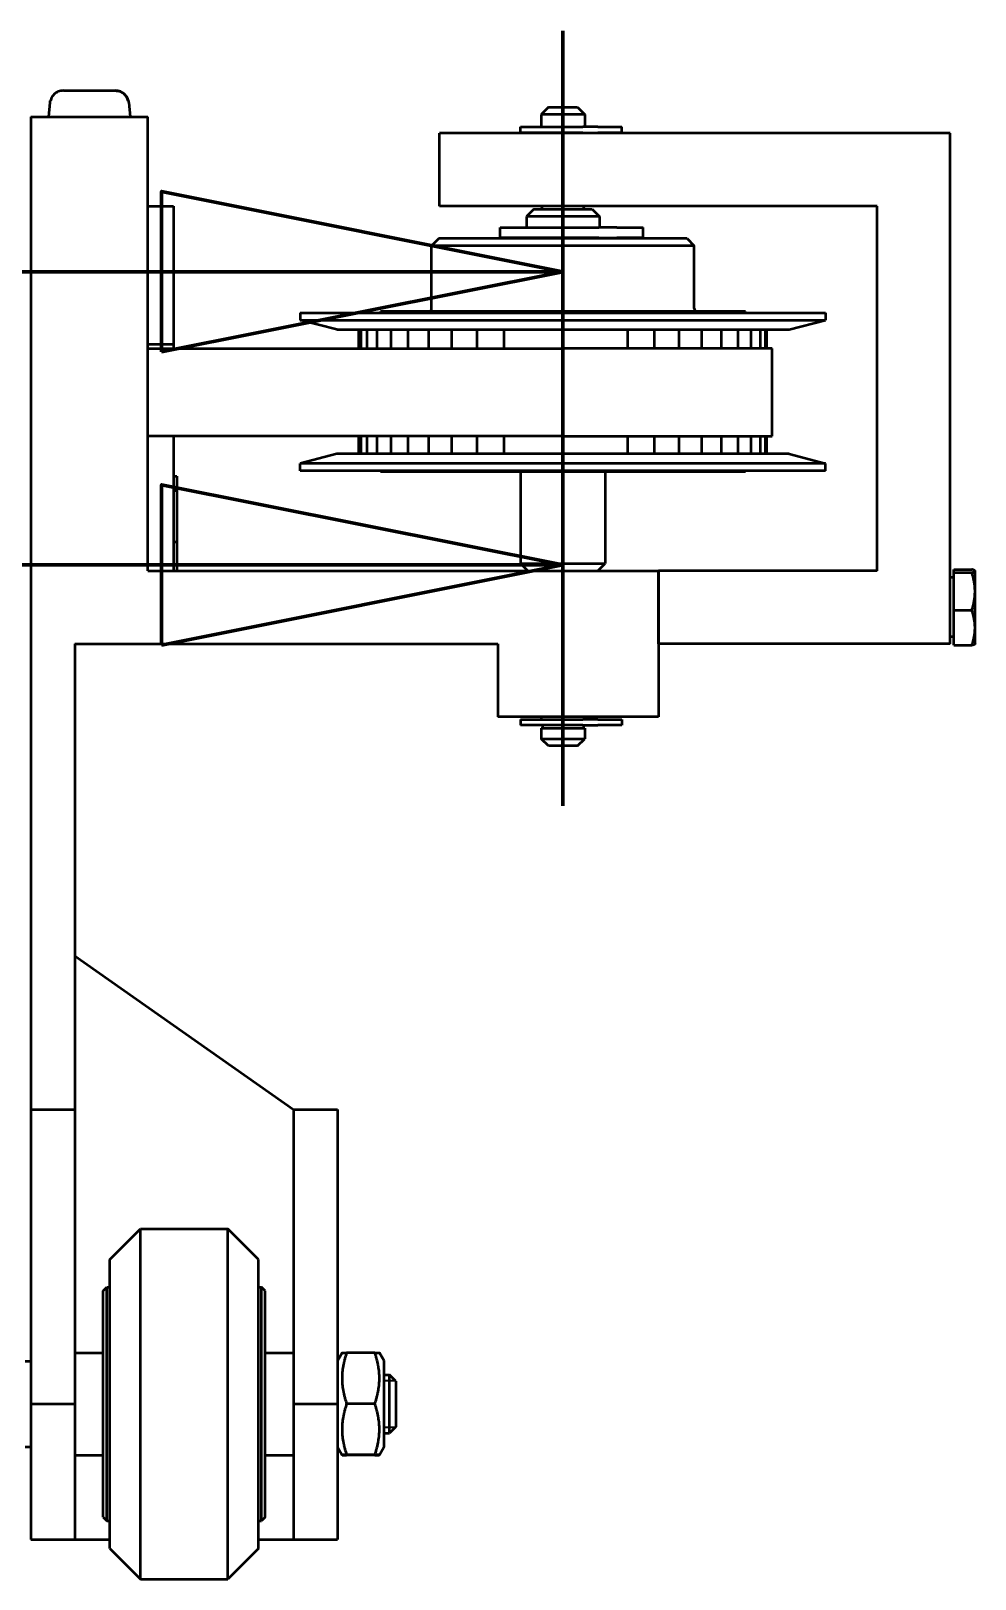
# Model space of a CAD drawing. Header units: millimetres. Extents: x 0 to 4620, y 0 to 3267.
# Drawn here: x 2967.8 to 3032.5, y 1528.3 to 1634.4 of the extents above; entities that cross this region are included whole.
import ezdxf

# ---------------------------------------------------------------- set-up
doc = ezdxf.new("R2010")
doc.units = ezdxf.units.MM
doc.header["$LTSCALE"] = 11
doc.linetypes.add('CHAIN', pattern=[0.3543, 0.2362, -0.0295, 0.0591, -0.0295])
for name, color, linetype, lineweight in [('Linia przekroju (ISO)', 7, 'CHAIN', 70), ('Widoczne (ISO)', 7, 'Continuous', 50), ('Widoczne wąskie (ISO)', 7, 'Continuous', 35)]:
    doc.layers.add(name, color=color, linetype=linetype, lineweight=lineweight)

# ---------------------------------------------------------------- blocks, each defined once
blk = doc.blocks.new('2dTransPrzekrój0')
at = {"layer": 'Linia przekroju (ISO)', "linetype": 'CHAIN', "ltscale": 5.363342}
blk.add_line((273.1115, 148.5773), (273.1115, 143.7506), dxfattribs=at)
at = {"layer": 'Linia przekroju (ISO)', "linetype": 'Continuous', "lineweight": 140}
blk.add_line((273.1115, 148.5773), (273.1115, 143.7506), dxfattribs=at)
at = {"layer": 'Linia przekroju (ISO)', "linetype": 'Continuous'}
for p, q in [((273.1115, 147.0773), (270.6115, 147.5773)), ((270.6115, 147.5773), (270.6115, 146.5773)), ((267.8914, 147.0773), (270.6115, 147.0773)), ((270.6115, 147.0773), (273.1115, 147.0773)), ((270.6115, 146.5773), (273.1115, 147.0773)), ((273.1115, 145.2506), (270.6115, 145.7506)), ((270.6115, 145.7506), (270.6115, 144.7506)), ((267.8914, 145.2506), (270.6115, 145.2506)), ((270.6115, 145.2506), (273.1115, 145.2506)), ((270.6115, 144.7506), (273.1115, 145.2506))]:
    blk.add_line(p, q, dxfattribs=at)
at = {"layer": 'Linia przekroju (ISO)', "linetype": 'Continuous', "flags": 128}
for points in [[(270.6115, 146.5773), (273.1115, 147.0773), (270.6115, 147.5773), (270.6115, 146.5773)], [(270.6115, 144.7506), (273.1115, 145.2506), (270.6115, 145.7506), (270.6115, 144.7506)]]:
    blk.add_lwpolyline(points, dxfattribs=at)
at = {"layer": 'Linia przekroju (ISO)'}
for points in [[(270.6115, 146.5773), (273.1115, 147.0773), (270.6115, 147.5773), (270.6115, 146.5773)], [(270.6115, 144.7506), (273.1115, 145.2506), (270.6115, 145.7506), (270.6115, 144.7506)]]:
    blk.add_solid(points, dxfattribs=at)

msp = doc.modelspace()

# ---------------------------------------------------------------- linework, layer by layer
at = {"layer": 'Widoczne (ISO)'}
for p, q in [((2969.07, 1629.56), (2969.1, 1629.56)), ((2969.99, 1630.26), (2973.54, 1630.26)), ((2973.54, 1630.26), (2973.55, 1630.26)), ((2974.43, 1629.56), (2974.47, 1629.56)), ((2969.06, 1629.44), (2968.97, 1628.46)), ((2974.48, 1629.44), (2974.57, 1628.46)), ((3003.23, 1629.13), (3002.73, 1628.63)), ((3005.73, 1628.63), (3002.73, 1628.63)), ((3002.73, 1628.63), (3002.73, 1627.78)), ((3003.23, 1629.13), (3005.23, 1629.13)), ((3005.23, 1629.13), (3005.73, 1628.63)), ((3005.73, 1628.63), (3005.73, 1627.78)), ((2967.77, 1628.46), (2967.77, 1560.44)), ((2967.77, 1628.46), (2975.77, 1628.46)), ((2975.77, 1597.35), (2975.77, 1628.46)), ((3001.33, 1627.78), (3005.58, 1627.78)), ((3001.33, 1627.38), (3001.33, 1627.78)), ((3006.61, 1627.78), (3005.58, 1627.78)), ((3006.61, 1627.78), (3008.24, 1627.78)), ((3008.24, 1627.78), (3008.27, 1627.78)), ((3008.27, 1627.38), (3008.27, 1627.78)), ((2995.77, 1622.35), (2995.77, 1627.35)), ((3030.77, 1627.35), (2995.77, 1627.35)), ((3005.58, 1627.38), (3001.33, 1627.38)), ((3002.73, 1627.38), (3002.73, 1627.35)), ((3005.58, 1627.38), (3006.61, 1627.38)), ((3005.73, 1627.38), (3005.73, 1627.35)), ((3008.24, 1627.38), (3006.61, 1627.38)), ((3008.27, 1627.38), (3008.24, 1627.38)), ((3030.77, 1592.35), (3030.77, 1627.35)), ((2975.77, 1622.35), (2977.53, 1622.35)), ((2977.53, 1622.35), (2977.53, 1612.88)), ((3025.77, 1622.35), (2995.77, 1622.35)), ((3002.23, 1622.13), (3001.73, 1621.63)), ((3002.23, 1622.13), (3006.23, 1622.13)), ((3002.83, 1622.35), (3002.83, 1622.33)), ((3005.63, 1622.35), (3005.63, 1622.33)), ((3006.23, 1622.13), (3006.73, 1621.63)), ((3025.77, 1597.35), (3025.77, 1622.35)), ((3006.73, 1621.63), (3001.73, 1621.63)), ((3001.73, 1621.63), (3001.73, 1620.88)), ((3006.73, 1621.63), (3006.73, 1620.88)), ((2995.73, 1620.13), (2995.23, 1619.63)), ((3012.73, 1620.13), (2995.73, 1620.13)), ((2999.93, 1620.88), (3006.69, 1620.88)), ((2999.93, 1620.18), (2999.93, 1620.88)), ((3006.69, 1620.18), (2999.93, 1620.18)), ((3001.73, 1620.18), (3001.73, 1620.13)), ((3007.93, 1620.88), (3006.69, 1620.88)), ((3006.69, 1620.18), (3007.93, 1620.18)), ((3006.73, 1620.18), (3006.73, 1620.13)), ((3007.93, 1620.88), (3009.69, 1620.88)), ((3009.69, 1620.18), (3007.93, 1620.18)), ((3009.69, 1620.88), (3009.73, 1620.88)), ((3009.73, 1620.18), (3009.69, 1620.18)), ((3009.73, 1620.18), (3009.73, 1620.88)), ((3012.73, 1620.13), (3013.23, 1619.63)), ((3013.23, 1619.63), (2995.23, 1619.63)), ((2995.23, 1615.33), (2995.23, 1619.63)), ((3013.23, 1615.33), (3013.23, 1619.63)), ((2986.23, 1615.04), (3022.23, 1615.04)), ((2986.23, 1615.04), (2986.23, 1614.54)), ((3016.73, 1615.13), (2991.73, 1615.13)), ((2991.73, 1615.04), (2991.73, 1615.13)), ((3016.73, 1615.04), (3016.73, 1615.13)), ((3022.23, 1615.04), (3022.23, 1614.54)), ((2986.23, 1614.54), (3022.23, 1614.54)), ((2988.73, 1613.88), (2986.23, 1614.54)), ((2988.73, 1613.88), (3019.73, 1613.88)), ((2990.25, 1612.58), (2990.25, 1613.88)), ((2990.39, 1612.58), (2990.39, 1613.88)), ((2990.81, 1612.58), (2990.81, 1613.88)), ((2991.5, 1612.58), (2991.5, 1613.88)), ((2992.45, 1612.58), (2992.45, 1613.88)), ((2993.63, 1612.58), (2993.63, 1613.88)), ((2995.03, 1612.58), (2995.03, 1613.88)), ((2996.61, 1612.58), (2996.61, 1613.88)), ((2998.35, 1612.58), (2998.35, 1613.88)), ((3000.2, 1612.58), (3000.2, 1613.88)), ((3008.67, 1612.58), (3008.67, 1613.88)), ((3010.5, 1612.58), (3010.5, 1613.88)), ((3012.2, 1612.58), (3012.2, 1613.88)), ((3013.75, 1612.58), (3013.75, 1613.88)), ((3015.1, 1612.58), (3015.1, 1613.88)), ((3016.24, 1612.58), (3016.24, 1613.88)), ((3017.13, 1612.58), (3017.13, 1613.88)), ((3017.76, 1612.58), (3017.76, 1613.88)), ((3018.12, 1612.58), (3018.12, 1613.88)), ((3018.2, 1612.58), (3018.2, 1613.88)), ((3019.73, 1613.88), (3022.23, 1614.54)), ((2975.77, 1612.88), (2977.53, 1612.88)), ((2975.77, 1612.58), (3004.23, 1612.58)), ((2977.53, 1612.88), (2977.53, 1612.58)), ((3018.56, 1612.58), (3004.23, 1612.58)), ((3018.56, 1606.58), (3018.56, 1612.58)), ((3004.23, 1606.58), (2975.77, 1606.58)), ((2977.53, 1606.58), (2977.53, 1597.35)), ((2990.25, 1605.38), (2990.25, 1606.58)), ((2990.39, 1605.38), (2990.39, 1606.58)), ((2990.81, 1605.38), (2990.81, 1606.58)), ((2991.5, 1605.38), (2991.5, 1606.58)), ((2992.45, 1605.38), (2992.45, 1606.58)), ((2993.63, 1605.38), (2993.63, 1606.58)), ((2995.03, 1605.38), (2995.03, 1606.58)), ((2996.61, 1605.38), (2996.61, 1606.58)), ((2998.35, 1605.38), (2998.35, 1606.58)), ((3000.2, 1605.38), (3000.2, 1606.58)), ((3004.23, 1606.58), (3018.56, 1606.58)), ((3008.67, 1605.38), (3008.67, 1606.58)), ((3010.5, 1605.38), (3010.5, 1606.58)), ((3012.2, 1605.38), (3012.2, 1606.58)), ((3013.75, 1605.38), (3013.75, 1606.58)), ((3015.1, 1605.38), (3015.1, 1606.58)), ((3016.24, 1605.38), (3016.24, 1606.58)), ((3017.13, 1605.38), (3017.13, 1606.58)), ((3017.76, 1605.38), (3017.76, 1606.58)), ((3018.12, 1605.38), (3018.12, 1606.58)), ((3018.2, 1605.38), (3018.2, 1606.58)), ((2988.73, 1605.38), (2986.23, 1604.71)), ((3019.73, 1605.38), (2988.73, 1605.38)), ((3019.73, 1605.38), (3022.23, 1604.71)), ((3022.23, 1604.71), (2986.23, 1604.71)), ((2986.23, 1604.21), (2986.23, 1604.71)), ((3022.23, 1604.21), (2986.23, 1604.21)), ((2991.73, 1604.13), (2991.73, 1604.21)), ((3016.73, 1604.13), (2991.73, 1604.13)), ((3001.33, 1604.13), (3001.33, 1597.85)), ((3007.13, 1604.13), (3007.13, 1597.85)), ((3016.73, 1604.13), (3016.73, 1604.21)), ((3022.23, 1604.21), (3022.23, 1604.71)), ((2977.53, 1603.85), (2977.77, 1603.85)), ((2977.77, 1603.85), (2977.77, 1602.85)), ((2977.53, 1602.85), (2977.77, 1602.85)), ((2977.77, 1602.85), (2977.77, 1599.35)), ((2977.53, 1599.35), (2977.77, 1599.35)), ((2977.77, 1599.35), (2977.77, 1597.35)), ((3001.33, 1597.85), (3007.13, 1597.85)), ((3001.83, 1597.35), (3001.33, 1597.85)), ((3006.63, 1597.35), (3007.13, 1597.85)), ((2975.77, 1597.35), (3010.77, 1597.35)), ((3010.77, 1597.35), (3010.77, 1587.35)), ((3025.77, 1597.35), (3010.77, 1597.35)), ((3010.77, 1592.35), (3010.77, 1597.35)), ((3031.02, 1596.89), (3030.77, 1596.89)), ((3031.02, 1597.45), (3032.25, 1597.45)), ((3031.02, 1597.24), (3031.02, 1597.45)), ((3031.02, 1594.65), (3031.02, 1597.24)), ((3031.02, 1597.24), (3032.25, 1597.24)), ((3032.47, 1597.35), (3032.47, 1597.36)), ((3032.47, 1597.34), (3032.47, 1597.35)), ((3032.47, 1595.94), (3032.47, 1597.34)), ((3032.47, 1593.45), (3032.47, 1595.94)), ((3031.02, 1592.25), (3031.02, 1594.65)), ((3031.02, 1594.65), (3032.25, 1594.65)), ((3031.02, 1592.82), (3030.77, 1592.82)), ((3032.47, 1592.35), (3032.47, 1593.45)), ((2970.77, 1592.35), (2999.77, 1592.35)), ((2970.77, 1592.35), (2970.77, 1560.44)), ((2999.77, 1592.35), (2999.77, 1587.35)), ((3030.77, 1592.35), (3010.77, 1592.35)), ((3031.02, 1592.25), (3032.25, 1592.25)), ((3032.47, 1592.35), (3032.47, 1592.34)), ((3010.77, 1587.35), (2999.77, 1587.35)), ((3001.33, 1587.17), (3005.58, 1587.17)), ((3001.33, 1587.17), (3001.33, 1586.77)), ((3002.73, 1587.35), (3002.73, 1587.17)), ((3006.61, 1587.17), (3005.58, 1587.17)), ((3005.73, 1587.35), (3005.73, 1587.17)), ((3006.61, 1587.17), (3008.24, 1587.17)), ((3008.24, 1587.17), (3008.27, 1587.17)), ((3008.27, 1587.17), (3008.27, 1586.77)), ((3005.58, 1586.77), (3001.33, 1586.77)), ((3002.73, 1586.57), (3005.73, 1586.57)), ((3002.73, 1586.57), (3002.73, 1585.85)), ((3002.83, 1586.77), (3002.83, 1586.57)), ((3005.58, 1586.77), (3006.61, 1586.77)), ((3005.63, 1586.77), (3005.63, 1586.57)), ((3005.73, 1586.57), (3005.73, 1585.85)), ((3008.24, 1586.77), (3006.61, 1586.77)), ((3008.27, 1586.77), (3008.24, 1586.77)), ((3002.73, 1585.85), (3005.73, 1585.85)), ((3003.23, 1585.35), (3002.73, 1585.85)), ((3005.23, 1585.35), (3003.23, 1585.35)), ((3005.23, 1585.35), (3005.73, 1585.85)), ((2970.77, 1570.98), (2985.77, 1560.44)), ((2967.77, 1560.44), (2967.77, 1540.26)), ((2967.77, 1560.44), (2970.77, 1560.44)), ((2970.77, 1560.44), (2970.77, 1540.26)), ((2985.77, 1560.44), (2985.77, 1560.44)), ((2985.77, 1560.44), (2985.77, 1540.26)), ((2985.77, 1560.44), (2988.77, 1560.44)), ((2988.77, 1560.44), (2988.77, 1540.26)), ((2973.17, 1550.16), (2975.27, 1552.26)), ((2975.27, 1528.26), (2975.27, 1552.26)), ((2975.27, 1552.26), (2981.27, 1552.26)), ((2981.27, 1528.26), (2981.27, 1552.26)), ((2983.37, 1550.16), (2981.27, 1552.26)), ((2973.17, 1530.36), (2973.17, 1550.16)), ((2983.37, 1530.36), (2983.37, 1550.16)), ((2972.72, 1548.01), (2972.97, 1548.26)), ((2972.72, 1532.51), (2972.72, 1548.01)), ((2972.97, 1532.26), (2972.97, 1548.26)), ((2972.97, 1548.26), (2973.17, 1548.26)), ((2983.37, 1548.26), (2983.57, 1548.26)), ((2983.57, 1532.26), (2983.57, 1548.26)), ((2983.82, 1548.01), (2983.57, 1548.26)), ((2983.82, 1532.51), (2983.82, 1548.01)), ((2970.77, 1543.76), (2972.72, 1543.76)), ((2983.82, 1543.76), (2985.77, 1543.76)), ((2988.77, 1543.21), (2989.09, 1543.76)), ((2991.34, 1543.77), (2989.4, 1543.77)), ((2991.97, 1543.21), (2991.65, 1543.76)), ((2967.37, 1543.2), (2967.77, 1543.2)), ((2991.97, 1537.31), (2991.97, 1543.21)), ((2991.97, 1542.26), (2992.34, 1542.26)), ((2992.34, 1538.26), (2992.34, 1542.26)), ((2992.77, 1541.83), (2992.34, 1542.26)), ((2992.77, 1541.83), (2992.77, 1538.69)), ((2967.77, 1540.26), (2967.77, 1530.98)), ((2967.77, 1540.26), (2970.77, 1540.26)), ((2970.77, 1540.26), (2970.77, 1530.98)), ((2985.77, 1540.26), (2985.77, 1530.98)), ((2985.77, 1540.26), (2988.77, 1540.26)), ((2988.77, 1540.26), (2988.77, 1530.98)), ((2991.34, 1540.27), (2989.4, 1540.27)), ((2992.77, 1538.69), (2992.34, 1538.26)), ((2967.37, 1537.32), (2967.77, 1537.32)), ((2988.77, 1537.31), (2989.09, 1536.76)), ((2991.97, 1537.31), (2991.65, 1536.76)), ((2991.97, 1538.26), (2992.34, 1538.26)), ((2970.77, 1536.76), (2972.72, 1536.76)), ((2983.82, 1536.76), (2985.77, 1536.76)), ((2991.34, 1536.77), (2989.4, 1536.77)), ((2991.34, 1536.76), (2989.4, 1536.76)), ((2972.72, 1532.51), (2972.97, 1532.26)), ((2972.97, 1532.26), (2973.17, 1532.26)), ((2983.37, 1532.26), (2983.57, 1532.26)), ((2983.82, 1532.51), (2983.57, 1532.26)), ((2967.77, 1530.98), (2970.77, 1530.98)), ((2970.77, 1530.98), (2973.17, 1530.98)), ((2983.37, 1530.98), (2985.77, 1530.98)), ((2985.77, 1530.98), (2988.77, 1530.98)), ((2973.17, 1530.36), (2975.27, 1528.26)), ((2983.37, 1530.36), (2981.27, 1528.26)), ((2975.27, 1528.26), (2981.27, 1528.26))]:
    msp.add_line(p, q, dxfattribs=at)
for centre, radius, start, end in [((2969.95, 1629.36), 0.9, 167.1604, 175), ((2973.59, 1629.36), 0.9, 5, 12.8396), ((3002.63, 1622.33), 0.2, 270, 0), ((3005.83, 1622.33), 0.2, 180, 270), ((2995.03, 1615.33), 0.2, 270, 0), ((3013.43, 1615.33), 0.2, 180, 270)]:
    msp.add_arc(centre, radius, start, end, dxfattribs=at)
for points, knots in [([(2969.99, 1630.26), (2969.88, 1630.26), (2969.74, 1630.24), (2969.53, 1630.15), (2969.42, 1630.08), (2969.26, 1629.92), (2969.19, 1629.81), (2969.13, 1629.66), (2969.11, 1629.61), (2969.1, 1629.56)], [0.4072308, 0.4072308, 0.4072308, 0.4072308, 0.4414823, 0.4414823, 0.4751695, 0.4751695, 0.5085233, 0.5085233, 0.5227387, 0.5227387, 0.5227387, 0.5227387]), ([(2974.43, 1629.56), (2974.42, 1629.61), (2974.4, 1629.66), (2974.34, 1629.81), (2974.27, 1629.92), (2974.11, 1630.08), (2974, 1630.15), (2973.79, 1630.24), (2973.65, 1630.26), (2973.54, 1630.26)], [0.0189523, 0.0189523, 0.0189523, 0.0189523, 0.0331677, 0.0331677, 0.0665215, 0.0665215, 0.1002087, 0.1002087, 0.1344602, 0.1344602, 0.1344602, 0.1344602]), ([(2973.55, 1630.26), (2973.66, 1630.26), (2973.8, 1630.24), (2974.01, 1630.15), (2974.12, 1630.08), (2974.28, 1629.92), (2974.35, 1629.81), (2974.41, 1629.66), (2974.43, 1629.61), (2974.44, 1629.56)], [0.4072308, 0.4072308, 0.4072308, 0.4072308, 0.4414823, 0.4414823, 0.4751695, 0.4751695, 0.5085233, 0.5085233, 0.5227387, 0.5227387, 0.5227387, 0.5227387])]:
    msp.add_open_spline(points, degree=3, knots=knots, dxfattribs=at)
for points, weights in [([(3032.47, 1597.34), (3032.47, 1597.39), (3032.25, 1597.45)], [1, 1.0379548493, 1]), ([(3032.25, 1597.24), (3032.47, 1597.3), (3032.47, 1597.34)], [1, 1.0379548493, 1]), ([(3032.47, 1595.94), (3032.47, 1596.55), (3032.25, 1597.24)], [1, 1.0379548493, 1]), ([(3032.25, 1594.65), (3032.47, 1595.34), (3032.47, 1595.94)], [1, 1.0379548493, 1]), ([(3032.47, 1593.45), (3032.47, 1594), (3032.25, 1594.65)], [1, 1.0379548493, 1]), ([(3032.25, 1592.25), (3032.47, 1592.89), (3032.47, 1593.45)], [1, 1.0379548493, 1]), ([(3032.47, 1592.34), (3032.44, 1592.3), (3032.25, 1592.25)], [1.00847429725, 1.03309557994, 1]), ([(2989.4, 1543.77), (2988.82, 1542.02), (2989.4, 1540.27)], [1, 1.15470053838, 1]), ([(2989.09, 1543.76), (2989.09, 1543.76), (2989.4, 1543.77)], [1.07734918046, 1.07706007312, 1]), ([(2991.34, 1543.77), (2991.65, 1543.76), (2991.65, 1543.76)], [1, 1.07706007312, 1.07734918046]), ([(2991.34, 1540.27), (2991.92, 1542.02), (2991.34, 1543.77)], [1, 1.15470053838, 1]), ([(2989.4, 1540.27), (2988.82, 1538.52), (2989.4, 1536.77)], [1, 1.15470053838, 1]), ([(2991.34, 1536.77), (2991.92, 1538.52), (2991.34, 1540.27)], [1, 1.15470053838, 1]), ([(2989.4, 1536.77), (2988.82, 1536.76), (2989.4, 1536.76)], [1, 1.15470053838, 1]), ([(2991.34, 1536.76), (2991.92, 1536.76), (2991.34, 1536.77)], [1, 1.15470053838, 1])]:
    msp.add_rational_spline(points, weights, degree=2, dxfattribs=at)
at = {"layer": 'Widoczne wąskie (ISO)'}
for p, q in [((2992.76, 1541.84), (2991.97, 1541.84)), ((2991.97, 1538.68), (2992.76, 1538.68))]:
    msp.add_line(p, q, dxfattribs=at)

# ---------------------------------------------------------------- block references
at = {"layer": 'Linia przekroju (ISO)', "xscale": 11, "yscale": 11, "zscale": 11}
msp.add_blockref('2dTransPrzekrój0', (0, 0), dxfattribs=at)

doc.saveas('drawing.dxf')
